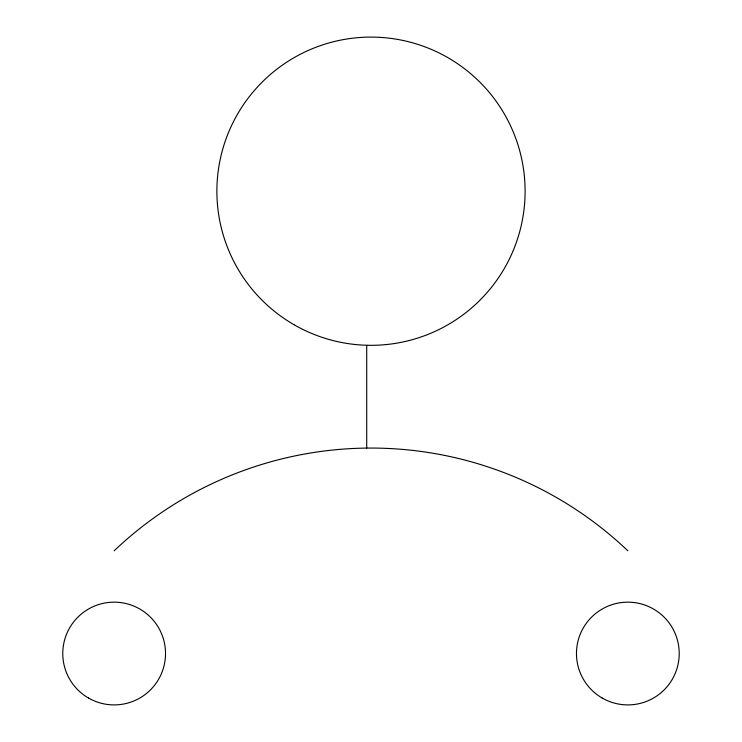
<?xml version="1.0" encoding="UTF-8"?>
<svg xmlns="http://www.w3.org/2000/svg" width="742" height="742" viewBox="0 0 742 742"><rect width="100%" height="100%" fill="white"/><g stroke="black" fill="none" stroke-linecap="round" stroke-linejoin="round"><path stroke-width="1.11" d="M366.715 345.318L366.715 448.057M114.157 550.796A372.428 372.428 0 0 1 627.843 550.796M293.943 324.671A154.104 154.104 0 0 0 525.104 191.204A154.104 154.104 0 0 0 293.943 57.746A154.104 154.104 0 0 0 293.943 324.671M602.161 698.018A51.365 51.365 0 0 0 679.218 653.535A51.365 51.365 0 0 0 602.161 609.043A51.365 51.365 0 0 0 602.161 698.018M88.465 698.018A51.365 51.365 0 0 0 165.522 653.535A51.365 51.365 0 0 0 88.465 609.043A51.365 51.365 0 0 0 88.465 698.018"/></g></svg>
